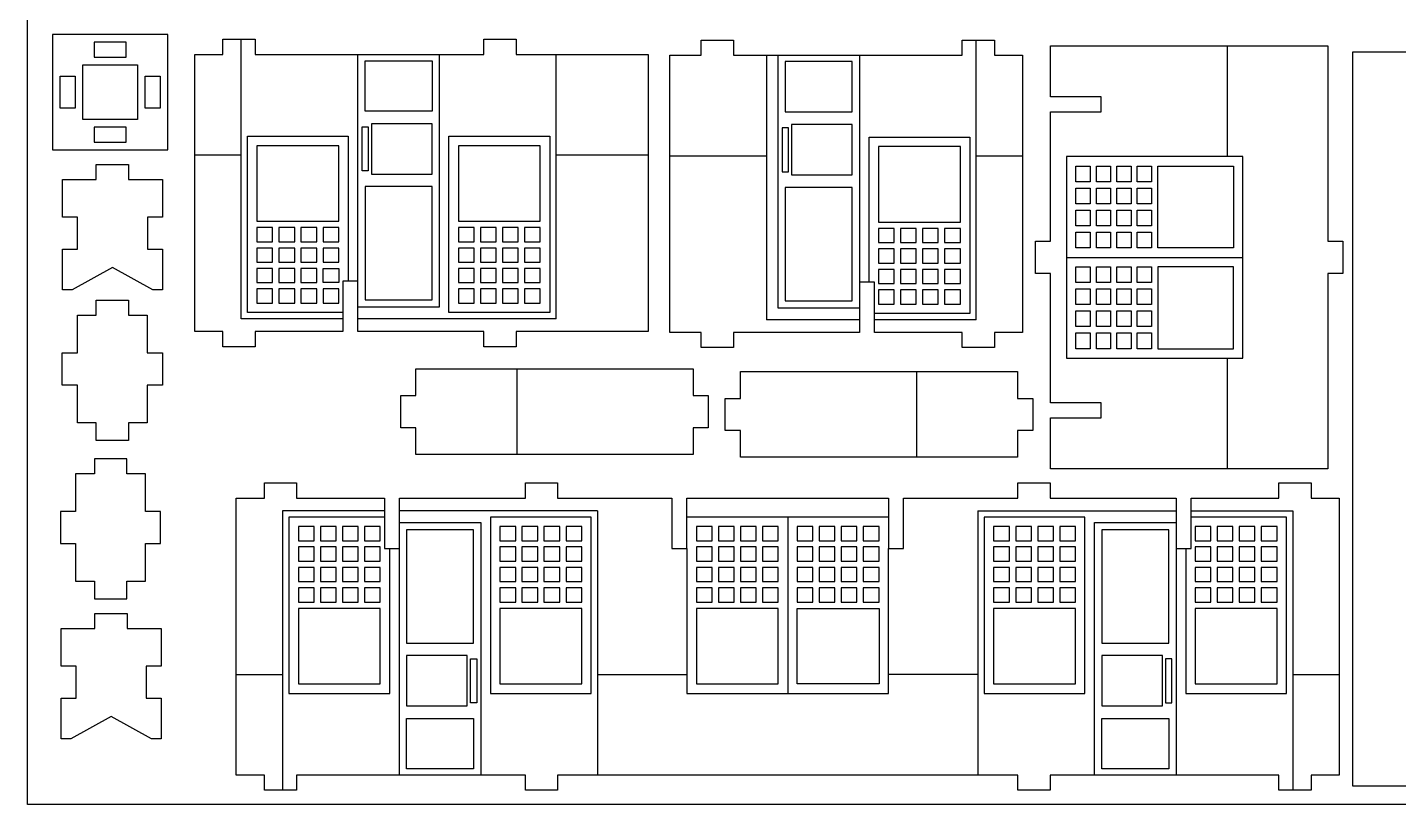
# Model space of a CAD drawing. Extents: x -198 to 352, y -124 to 271.
# Drawn here: x -198.3 to 74.3, y -124.3 to 30.2 of the extents above; entities that cross this region are included whole.
import ezdxf

# ---------------------------------------------------------------- set-up
doc = ezdxf.new("R2010")
doc.units = 0
doc.header["$MEASUREMENT"] = 0
doc.layers.get('0').update_dxf_attribs({"linetype": 'CONTINUOUS'})
doc.layers.add('ENGRAVING', color=1, linetype='CONTINUOUS')

msp = doc.modelspace()

# ---------------------------------------------------------------- linework, layer by layer
for points in [[(-198.26, -124.26), (-198.26, 270.69), (352.25, 270.69), (352.25, -124.26)], [(-193.26, 5.91), (-170.38, 5.91), (-170.38, 28.79), (-193.26, 28.79)], [(-178.61, 24.29), (-178.61, 27.29), (-185.02, 27.29), (-185.02, 24.29)], [(-165.01, -30.25), (-165.01, 4.82), (-165.01, 24.85), (-159.41, 24.85), (-159.41, 27.85), (-155.78, 27.85), (-153.01, 27.85), (-153.01, 24.85), (-132.57, 24.85), (-116.41, 24.85), (-107.54, 24.85), (-107.54, 27.85), (-101.13, 27.85), (-101.13, 24.85), (-93.2, 24.85), (-74.89, 24.85), (-74.89, -30.25), (-101.13, -30.25), (-101.13, -33.25), (-107.54, -33.25), (-107.54, -30.25), (-132.57, -30.25), (-132.57, -27.72), (-132.57, -25.4), (-132.57, -20.22), (-134.5, -20.22), (-135.57, -20.22), (-135.57, -26.47), (-135.57, -27.72), (-135.57, -30.25), (-153.01, -30.25), (-153.01, -33.25), (-159.41, -33.25), (-159.41, -30.25)], [(-70.57, -30.43), (-70.57, 4.64), (-70.57, 24.67), (-64.35, 24.67), (-64.35, 27.67), (-57.94, 27.67), (-57.94, 24.67), (-51.4, 24.67), (-49.08, 24.67), (-32.91, 24.67), (-12.48, 24.67), (-12.48, 27.67), (-9.71, 27.67), (-6.07, 27.67), (-6.07, 24.67), (-0.48, 24.67), (-0.48, 4.64), (-0.48, -30.43), (-6.07, -30.43), (-6.07, -33.43), (-12.48, -33.43), (-12.48, -30.43), (-29.91, -30.43), (-29.91, -27.9), (-29.91, -26.65), (-29.91, -20.4), (-30.98, -20.4), (-32.91, -20.4), (-32.91, -25.58), (-32.91, -27.9), (-32.91, -30.43), (-57.94, -30.43), (-57.94, -33.43), (-64.35, -33.43), (-64.35, -30.43)], [(5.09, -57.52), (5.09, -47.39), (15.12, -47.39), (15.12, -44.39), (5.09, -44.39), (5.09, -18.7), (2.09, -18.7), (2.09, -12.29), (5.09, -12.29), (5.09, 13.4), (15.12, 13.4), (15.12, 16.4), (5.09, 16.4), (5.09, 26.52), (40.17, 26.52), (60.19, 26.52), (60.19, -12.29), (63.19, -12.29), (63.19, -18.7), (60.19, -18.7), (60.19, -57.52), (40.17, -57.52)], [(65.19, -120.58), (65.19, 25.36), (346.3, 25.36), (346.3, -120.58)], [(-187.26, 11.91), (-187.26, 22.79), (-176.38, 22.79), (-176.38, 11.91)], [(-191.76, 14.15), (-191.76, 20.55), (-188.76, 20.55), (-188.76, 14.15)], [(-174.88, 14.15), (-174.88, 20.55), (-171.88, 20.55), (-171.88, 14.15)], [(-185.02, 10.41), (-185.02, 7.41), (-178.61, 7.41), (-178.61, 10.41)], [(-152.65, -8.32), (-136.38, -8.32), (-136.38, 6.7), (-152.65, 6.7)], [(-112.6, -8.32), (-96.33, -8.32), (-96.33, 6.7), (-112.6, 6.7)], [(-29.11, -8.5), (-12.83, -8.5), (-12.83, 6.52), (-29.11, 6.52)], [(-191.3, -21.95), (-191.3, -13.89), (-188.3, -13.89), (-188.3, -7.48), (-191.3, -7.48), (-191.3, -0.01), (-184.57, -0.01), (-184.57, 2.99), (-178.16, 2.99), (-178.16, -0.01), (-171.42, -0.01), (-171.42, -7.48), (-174.42, -7.48), (-174.42, -13.89), (-171.42, -13.89), (-171.42, -21.95), (-173.35, -21.95), (-181.36, -17.53), (-189.37, -21.95)], [(10.13, -0.48), (10.13, 2.65), (12.94, 2.65), (12.94, -0.48)], [(14.2, -0.48), (14.2, 2.65), (17.01, 2.65), (17.01, -0.48)], [(18.26, -0.48), (18.26, 2.65), (21.08, 2.65), (21.08, -0.48)], [(22.33, -0.48), (22.33, 2.65), (25.15, 2.65), (25.15, -0.48)], [(26.4, -13.62), (26.4, 2.65), (41.42, 2.65), (41.42, -13.62)], [(10.13, -4.86), (10.13, -1.73), (12.94, -1.73), (12.94, -4.86)], [(14.2, -4.86), (14.2, -1.73), (17.01, -1.73), (17.01, -4.86)], [(18.26, -4.86), (18.26, -1.73), (21.08, -1.73), (21.08, -4.86)], [(22.33, -4.86), (22.33, -1.73), (25.15, -1.73), (25.15, -4.86)], [(10.13, -9.24), (10.13, -6.11), (12.94, -6.11), (12.94, -9.24)], [(14.2, -9.24), (14.2, -6.11), (17.01, -6.11), (17.01, -9.24)], [(18.26, -9.24), (18.26, -6.11), (21.08, -6.11), (21.08, -9.24)], [(22.33, -9.24), (22.33, -6.11), (25.15, -6.11), (25.15, -9.24)], [(-152.65, -12.39), (-149.52, -12.39), (-149.52, -9.57), (-152.65, -9.57)], [(-148.27, -12.39), (-145.14, -12.39), (-145.14, -9.57), (-148.27, -9.57)], [(-143.89, -12.39), (-140.76, -12.39), (-140.76, -9.57), (-143.89, -9.57)], [(-139.51, -12.39), (-136.38, -12.39), (-136.38, -9.57), (-139.51, -9.57)], [(-112.6, -12.39), (-109.47, -12.39), (-109.47, -9.57), (-112.6, -9.57)], [(-108.22, -12.39), (-105.09, -12.39), (-105.09, -9.57), (-108.22, -9.57)], [(-103.84, -9.57), (-103.84, -12.39), (-100.71, -12.39), (-100.71, -9.57)], [(-99.46, -12.39), (-96.33, -12.39), (-96.33, -9.57), (-99.46, -9.57)], [(-29.11, -12.57), (-25.98, -12.57), (-25.98, -9.75), (-29.11, -9.75)], [(-24.72, -12.57), (-21.6, -12.57), (-21.6, -9.75), (-24.72, -9.75)], [(-20.34, -9.75), (-20.34, -12.57), (-17.22, -12.57), (-17.22, -9.75)], [(-12.83, -12.57), (-12.83, -9.75), (-15.96, -9.75), (-15.96, -12.57)], [(10.13, -13.62), (10.13, -10.49), (12.94, -10.49), (12.94, -13.62)], [(14.2, -13.62), (14.2, -10.49), (17.01, -10.49), (17.01, -13.62)], [(18.26, -13.62), (18.26, -10.49), (21.08, -10.49), (21.08, -13.62)], [(22.33, -13.62), (22.33, -10.49), (25.15, -10.49), (25.15, -13.62)], [(-152.65, -16.45), (-149.52, -16.45), (-149.52, -13.64), (-152.65, -13.64)], [(-148.27, -16.45), (-145.14, -16.45), (-145.14, -13.64), (-148.27, -13.64)], [(-143.89, -16.45), (-140.76, -16.45), (-140.76, -13.64), (-143.89, -13.64)], [(-139.51, -16.45), (-136.38, -16.45), (-136.38, -13.64), (-139.51, -13.64)], [(-112.6, -13.64), (-112.6, -16.45), (-109.47, -16.45), (-109.47, -13.64)], [(-108.22, -16.45), (-105.09, -16.45), (-105.09, -13.64), (-108.22, -13.64)], [(-103.84, -16.45), (-100.71, -16.45), (-100.71, -13.64), (-103.84, -13.64)], [(-99.46, -16.45), (-96.33, -16.45), (-96.33, -13.64), (-99.46, -13.64)], [(-29.11, -16.63), (-25.98, -16.63), (-25.98, -13.82), (-29.11, -13.82)], [(-24.72, -16.63), (-21.6, -16.63), (-21.6, -13.82), (-24.72, -13.82)], [(-20.34, -13.82), (-20.34, -16.63), (-17.22, -16.63), (-17.22, -13.82)], [(-15.96, -13.82), (-15.96, -16.63), (-12.83, -16.63), (-12.83, -13.82)], [(-152.65, -20.52), (-149.52, -20.52), (-149.52, -17.7), (-152.65, -17.7)], [(-148.27, -20.52), (-145.14, -20.52), (-145.14, -17.7), (-148.27, -17.7)], [(-143.89, -20.52), (-140.76, -20.52), (-140.76, -17.7), (-143.89, -17.7)], [(-139.51, -20.52), (-139.51, -17.7), (-136.38, -17.7), (-136.38, -20.52)], [(-112.6, -20.52), (-109.47, -20.52), (-109.47, -17.7), (-112.6, -17.7)], [(-108.22, -20.52), (-105.09, -20.52), (-105.09, -17.7), (-108.22, -17.7)], [(-103.84, -20.52), (-100.71, -20.52), (-100.71, -17.7), (-103.84, -17.7)], [(-99.46, -17.7), (-99.46, -20.52), (-96.33, -20.52), (-96.33, -17.7)], [(-29.11, -17.89), (-29.11, -20.7), (-25.98, -20.7), (-25.98, -17.89)], [(-24.72, -20.7), (-21.6, -20.7), (-21.6, -17.89), (-24.72, -17.89)], [(-20.34, -20.7), (-17.22, -20.7), (-17.22, -17.89), (-20.34, -17.89)], [(-15.96, -20.7), (-12.83, -20.7), (-12.83, -17.89), (-15.96, -17.89)], [(10.13, -20.5), (10.13, -17.37), (12.94, -17.37), (12.94, -20.5)], [(14.2, -20.5), (14.2, -17.37), (17.01, -17.37), (17.01, -20.5)], [(18.26, -20.5), (18.26, -17.37), (21.08, -17.37), (21.08, -20.5)], [(22.33, -20.5), (22.33, -17.37), (25.15, -17.37), (25.15, -20.5)], [(26.4, -17.37), (26.4, -33.65), (41.42, -33.65), (41.42, -17.37)], [(-152.65, -24.59), (-149.52, -24.59), (-149.52, -21.77), (-152.65, -21.77)], [(-148.27, -24.59), (-145.14, -24.59), (-145.14, -21.77), (-148.27, -21.77)], [(-143.89, -24.59), (-140.76, -24.59), (-140.76, -21.77), (-143.89, -21.77)], [(-139.51, -24.59), (-136.38, -24.59), (-136.38, -21.77), (-139.51, -21.77)], [(-112.6, -24.59), (-109.47, -24.59), (-109.47, -21.77), (-112.6, -21.77)], [(-108.22, -24.59), (-105.09, -24.59), (-105.09, -21.77), (-108.22, -21.77)], [(-103.84, -24.59), (-100.71, -24.59), (-100.71, -21.77), (-103.84, -21.77)], [(-99.46, -24.59), (-96.33, -24.59), (-96.33, -21.77), (-99.46, -21.77)], [(10.13, -24.88), (10.13, -21.76), (12.94, -21.76), (12.94, -24.88)], [(14.2, -24.88), (14.2, -21.76), (17.01, -21.76), (17.01, -24.88)], [(18.26, -24.88), (18.26, -21.76), (21.08, -21.76), (21.08, -24.88)], [(22.33, -24.88), (22.33, -21.76), (25.15, -21.76), (25.15, -24.88)], [(-188.32, -48.36), (-188.32, -40.89), (-191.32, -40.89), (-191.32, -34.48), (-188.32, -34.48), (-188.32, -27.01), (-184.59, -27.01), (-184.59, -24.01), (-178.18, -24.01), (-178.18, -27.01), (-174.44, -27.01), (-174.44, -34.48), (-171.44, -34.48), (-171.44, -40.89), (-174.44, -40.89), (-174.44, -48.36), (-178.18, -48.36), (-178.18, -51.9), (-184.59, -51.9), (-184.59, -48.36)], [(-29.11, -21.95), (-29.11, -24.77), (-25.98, -24.77), (-25.98, -21.95)], [(-24.72, -24.77), (-21.6, -24.77), (-21.6, -21.95), (-24.72, -21.95)], [(-20.34, -24.77), (-17.22, -24.77), (-17.22, -21.95), (-20.34, -21.95)], [(-15.96, -24.77), (-12.83, -24.77), (-12.83, -21.95), (-15.96, -21.95)], [(10.13, -29.26), (10.13, -26.14), (12.94, -26.14), (12.94, -29.26)], [(14.2, -29.26), (14.2, -26.14), (17.01, -26.14), (17.01, -29.26)], [(18.26, -29.26), (18.26, -26.14), (21.08, -26.14), (21.08, -29.26)], [(22.33, -29.26), (22.33, -26.14), (25.15, -26.14), (25.15, -29.26)], [(10.13, -33.65), (10.13, -30.52), (12.94, -30.52), (12.94, -33.65)], [(14.2, -33.65), (14.2, -30.52), (17.01, -30.52), (17.01, -33.65)], [(18.26, -33.65), (18.26, -30.52), (21.08, -30.52), (21.08, -33.65)], [(22.33, -33.65), (22.33, -30.52), (25.15, -30.52), (25.15, -33.65)], [(-121.05, -54.7), (-121.05, -49.39), (-124.05, -49.39), (-124.05, -42.98), (-121.05, -42.98), (-121.05, -37.67), (-101.02, -37.67), (-65.95, -37.67), (-65.95, -42.98), (-62.95, -42.98), (-62.95, -49.39), (-65.95, -49.39), (-65.95, -54.7), (-101.02, -54.7)], [(-56.56, -55.24), (-56.56, -49.93), (-59.56, -49.93), (-59.56, -43.52), (-56.56, -43.52), (-56.56, -38.21), (-21.48, -38.21), (-1.46, -38.21), (-1.46, -43.52), (1.54, -43.52), (1.54, -49.93), (-1.46, -49.93), (-1.46, -55.24), (-21.48, -55.24)], [(-188.68, -79.86), (-184.94, -79.86), (-184.94, -83.4), (-178.53, -83.4), (-178.53, -79.86), (-174.8, -79.86), (-174.8, -72.39), (-171.8, -72.39), (-171.8, -65.98), (-174.8, -65.98), (-174.8, -58.51), (-178.53, -58.51), (-178.53, -55.51), (-184.94, -55.51), (-184.94, -58.51), (-188.68, -58.51), (-188.68, -65.98), (-191.68, -65.98), (-191.68, -72.39), (-188.68, -72.39)], [(-156.76, -118.43), (-156.76, -98.4), (-156.76, -63.33), (-151.17, -63.33), (-151.17, -60.33), (-144.76, -60.33), (-144.76, -63.33), (-127.32, -63.33), (-127.32, -65.86), (-127.32, -67.11), (-127.32, -73.36), (-126.25, -73.36), (-124.32, -73.36), (-124.32, -68.18), (-124.32, -65.86), (-124.32, -63.33), (-99.29, -63.33), (-99.29, -60.33), (-92.89, -60.33), (-92.89, -63.33), (-70.18, -63.33), (-70.18, -73.36), (-67.18, -73.36), (-67.18, -63.33), (-27.13, -63.33), (-27.13, -67.11), (-27.13, -73.36), (-24.13, -73.36), (-24.13, -63.33), (-1.42, -63.33), (-1.42, -60.33), (4.99, -60.33), (4.99, -63.33), (30.02, -63.33), (30.02, -73.36), (31.95, -73.36), (33.02, -73.36), (33.02, -67.11), (33.02, -65.86), (33.02, -63.33), (50.45, -63.33), (50.45, -60.33), (56.86, -60.33), (56.86, -63.33), (62.45, -63.33), (62.45, -98.4), (62.45, -118.43), (56.86, -118.43), (56.86, -121.43), (53.22, -121.43), (50.45, -121.43), (50.45, -118.43), (30.02, -118.43), (13.85, -118.43), (4.99, -118.43), (4.99, -121.43), (-1.42, -121.43), (-1.42, -118.43), (-9.35, -118.43), (-84.95, -118.43), (-92.89, -118.43), (-92.89, -121.43), (-99.29, -121.43), (-99.29, -118.43), (-108.16, -118.43), (-124.32, -118.43), (-144.76, -118.43), (-144.76, -121.43), (-147.53, -121.43), (-151.17, -121.43), (-151.17, -118.43)], [(-141.27, -68.99), (-144.4, -68.99), (-144.4, -71.81), (-141.27, -71.81)], [(-136.89, -71.81), (-136.89, -68.99), (-140.02, -68.99), (-140.02, -71.81)], [(-135.64, -71.81), (-132.51, -71.81), (-132.51, -68.99), (-135.64, -68.99)], [(-131.26, -71.81), (-128.13, -71.81), (-128.13, -68.99), (-131.26, -68.99)], [(-104.35, -68.99), (-104.35, -71.81), (-101.22, -71.81), (-101.22, -68.99)], [(-99.97, -68.99), (-99.97, -71.81), (-96.84, -71.81), (-96.84, -68.99)], [(-95.59, -71.81), (-92.46, -71.81), (-92.46, -68.99), (-95.59, -68.99)], [(-91.21, -71.81), (-88.08, -71.81), (-88.08, -68.99), (-91.21, -68.99)], [(-65.3, -71.81), (-62.17, -71.81), (-62.17, -68.99), (-65.3, -68.99)], [(-60.92, -71.81), (-57.79, -71.81), (-57.79, -68.99), (-60.92, -68.99)], [(-56.54, -71.81), (-53.41, -71.81), (-53.41, -68.99), (-56.54, -68.99)], [(-52.16, -71.81), (-49.03, -71.81), (-49.03, -68.99), (-52.16, -68.99)], [(-45.28, -71.81), (-42.15, -71.81), (-42.15, -68.99), (-45.28, -68.99)], [(-40.9, -71.81), (-37.77, -71.81), (-37.77, -68.99), (-40.9, -68.99)], [(-36.51, -71.81), (-33.39, -71.81), (-33.39, -68.99), (-36.51, -68.99)], [(-32.13, -71.81), (-29.01, -71.81), (-29.01, -68.99), (-32.13, -68.99)], [(-6.23, -71.81), (-3.1, -71.81), (-3.1, -68.99), (-6.23, -68.99)], [(-1.84, -71.81), (1.28, -71.81), (1.28, -68.99), (-1.84, -68.99)], [(2.54, -71.81), (5.66, -71.81), (5.66, -68.99), (2.54, -68.99)], [(6.92, -71.81), (10.05, -71.81), (10.05, -68.99), (6.92, -68.99)], [(33.82, -71.81), (36.95, -71.81), (36.95, -68.99), (33.82, -68.99)], [(38.21, -71.81), (41.33, -71.81), (41.33, -68.99), (38.21, -68.99)], [(42.59, -71.81), (45.71, -71.81), (45.71, -68.99), (42.59, -68.99)], [(46.97, -71.81), (50.1, -71.81), (50.1, -68.99), (46.97, -68.99)], [(-144.4, -75.87), (-141.27, -75.87), (-141.27, -73.06), (-144.4, -73.06)], [(-140.02, -75.87), (-136.89, -75.87), (-136.89, -73.06), (-140.02, -73.06)], [(-132.51, -75.87), (-132.51, -73.06), (-135.64, -73.06), (-135.64, -75.87)], [(-131.26, -75.87), (-128.13, -75.87), (-128.13, -73.06), (-131.26, -73.06)], [(-104.35, -75.87), (-101.22, -75.87), (-101.22, -73.06), (-104.35, -73.06)], [(-99.97, -75.87), (-96.84, -75.87), (-96.84, -73.06), (-99.97, -73.06)], [(-95.59, -75.87), (-92.46, -75.87), (-92.46, -73.06), (-95.59, -73.06)], [(-91.21, -75.87), (-88.08, -75.87), (-88.08, -73.06), (-91.21, -73.06)], [(-65.3, -75.87), (-62.17, -75.87), (-62.17, -73.06), (-65.3, -73.06)], [(-60.92, -75.87), (-57.79, -75.87), (-57.79, -73.06), (-60.92, -73.06)], [(-56.54, -75.87), (-53.41, -75.87), (-53.41, -73.06), (-56.54, -73.06)], [(-52.16, -75.87), (-49.03, -75.87), (-49.03, -73.06), (-52.16, -73.06)], [(-45.28, -75.87), (-42.15, -75.87), (-42.15, -73.06), (-45.28, -73.06)], [(-40.9, -75.87), (-37.77, -75.87), (-37.77, -73.06), (-40.9, -73.06)], [(-36.51, -75.87), (-33.39, -75.87), (-33.39, -73.06), (-36.51, -73.06)], [(-32.13, -75.87), (-29.01, -75.87), (-29.01, -73.06), (-32.13, -73.06)], [(-6.23, -75.87), (-3.1, -75.87), (-3.1, -73.06), (-6.23, -73.06)], [(-1.84, -73.06), (-1.84, -75.87), (1.28, -75.87), (1.28, -73.06)], [(2.54, -75.87), (5.66, -75.87), (5.66, -73.06), (2.54, -73.06)], [(6.92, -75.87), (10.05, -75.87), (10.05, -73.06), (6.92, -73.06)], [(33.82, -75.87), (36.95, -75.87), (36.95, -73.06), (33.82, -73.06)], [(38.21, -75.87), (41.33, -75.87), (41.33, -73.06), (38.21, -73.06)], [(42.59, -75.87), (45.71, -75.87), (45.71, -73.06), (42.59, -73.06)], [(46.97, -75.87), (50.1, -75.87), (50.1, -73.06), (46.97, -73.06)], [(-144.4, -79.94), (-141.27, -79.94), (-141.27, -77.13), (-144.4, -77.13)], [(-140.02, -79.94), (-136.89, -79.94), (-136.89, -77.13), (-140.02, -77.13)], [(-135.64, -77.13), (-135.64, -79.94), (-132.51, -79.94), (-132.51, -77.13)], [(-131.26, -77.13), (-131.26, -79.94), (-128.13, -79.94), (-128.13, -77.13)], [(-104.35, -79.94), (-101.22, -79.94), (-101.22, -77.13), (-104.35, -77.13)], [(-99.97, -79.94), (-96.84, -79.94), (-96.84, -77.13), (-99.97, -77.13)], [(-95.59, -77.13), (-95.59, -79.94), (-92.46, -79.94), (-92.46, -77.13)], [(-91.21, -79.94), (-88.08, -79.94), (-88.08, -77.13), (-91.21, -77.13)], [(-65.3, -79.94), (-62.17, -79.94), (-62.17, -77.13), (-65.3, -77.13)], [(-60.92, -79.94), (-57.79, -79.94), (-57.79, -77.13), (-60.92, -77.13)], [(-56.54, -79.94), (-53.41, -79.94), (-53.41, -77.13), (-56.54, -77.13)], [(-52.16, -79.94), (-49.03, -79.94), (-49.03, -77.13), (-52.16, -77.13)], [(-45.28, -79.94), (-42.15, -79.94), (-42.15, -77.13), (-45.28, -77.13)], [(-40.9, -77.13), (-40.9, -79.94), (-37.77, -79.94), (-37.77, -77.13)], [(-36.51, -79.94), (-33.39, -79.94), (-33.39, -77.13), (-36.51, -77.13)], [(-32.13, -79.94), (-29.01, -79.94), (-29.01, -77.13), (-32.13, -77.13)], [(-6.23, -79.94), (-3.1, -79.94), (-3.1, -77.13), (-6.23, -77.13)], [(-1.84, -79.94), (1.28, -79.94), (1.28, -77.13), (-1.84, -77.13)], [(2.54, -79.94), (5.66, -79.94), (5.66, -77.13), (2.54, -77.13)], [(6.92, -79.94), (10.05, -79.94), (10.05, -77.13), (6.92, -77.13)], [(33.82, -79.94), (36.95, -79.94), (36.95, -77.13), (33.82, -77.13)], [(41.33, -79.94), (41.33, -77.13), (38.21, -77.13), (38.21, -79.94)], [(42.59, -79.94), (45.71, -79.94), (45.71, -77.13), (42.59, -77.13)], [(46.97, -79.94), (50.1, -79.94), (50.1, -77.13), (46.97, -77.13)], [(-144.4, -84.01), (-141.27, -84.01), (-141.27, -81.19), (-144.4, -81.19)], [(-140.02, -84.01), (-136.89, -84.01), (-136.89, -81.19), (-140.02, -81.19)], [(-135.64, -84.01), (-132.51, -84.01), (-132.51, -81.19), (-135.64, -81.19)], [(-131.26, -84.01), (-128.13, -84.01), (-128.13, -81.19), (-131.26, -81.19)], [(-104.35, -84.01), (-101.22, -84.01), (-101.22, -81.19), (-104.35, -81.19)], [(-99.97, -84.01), (-96.84, -84.01), (-96.84, -81.19), (-99.97, -81.19)], [(-95.59, -84.01), (-92.46, -84.01), (-92.46, -81.19), (-95.59, -81.19)], [(-91.21, -84.01), (-88.08, -84.01), (-88.08, -81.19), (-91.21, -81.19)], [(-65.3, -84.01), (-62.17, -84.01), (-62.17, -81.19), (-65.3, -81.19)], [(-60.92, -84.01), (-57.79, -84.01), (-57.79, -81.19), (-60.92, -81.19)], [(-56.54, -84.01), (-53.41, -84.01), (-53.41, -81.19), (-56.54, -81.19)], [(-52.16, -84.01), (-49.03, -84.01), (-49.03, -81.19), (-52.16, -81.19)], [(-45.28, -84.01), (-42.15, -84.01), (-42.15, -81.19), (-45.28, -81.19)], [(-40.9, -84.01), (-37.77, -84.01), (-37.77, -81.19), (-40.9, -81.19)], [(-36.51, -84.01), (-33.39, -84.01), (-33.39, -81.19), (-36.51, -81.19)], [(-32.13, -84.01), (-29.01, -84.01), (-29.01, -81.19), (-32.13, -81.19)], [(-6.23, -84.01), (-3.1, -84.01), (-3.1, -81.19), (-6.23, -81.19)], [(-1.84, -84.01), (1.28, -84.01), (1.28, -81.19), (-1.84, -81.19)], [(2.54, -84.01), (5.66, -84.01), (5.66, -81.19), (2.54, -81.19)], [(6.92, -84.01), (10.05, -84.01), (10.05, -81.19), (6.92, -81.19)], [(33.82, -84.01), (36.95, -84.01), (36.95, -81.19), (33.82, -81.19)], [(38.21, -84.01), (41.33, -84.01), (41.33, -81.19), (38.21, -81.19)], [(45.71, -84.01), (45.71, -81.19), (42.59, -81.19), (42.59, -84.01)], [(46.97, -84.01), (50.1, -84.01), (50.1, -81.19), (46.97, -81.19)], [(-191.57, -111.2), (-191.57, -103.14), (-188.57, -103.14), (-188.57, -96.73), (-191.57, -96.73), (-191.57, -89.26), (-184.83, -89.26), (-184.83, -86.26), (-178.42, -86.26), (-178.42, -89.26), (-171.68, -89.26), (-171.68, -96.73), (-174.68, -96.73), (-174.68, -103.14), (-171.68, -103.14), (-171.68, -111.2), (-173.61, -111.2), (-181.62, -106.78), (-189.63, -111.2)], [(-144.4, -100.28), (-128.13, -100.28), (-128.13, -85.26), (-144.4, -85.26)], [(-104.35, -100.28), (-88.08, -100.28), (-88.08, -85.26), (-104.35, -85.26)], [(-65.3, -100.28), (-49.03, -100.28), (-49.03, -85.26), (-65.3, -85.26)], [(-45.28, -85.26), (-29.01, -85.26), (-29.01, -100.28), (-45.28, -100.28)], [(-6.23, -100.28), (10.05, -100.28), (10.05, -85.26), (-6.23, -85.26)], [(33.82, -100.28), (50.1, -100.28), (50.1, -85.26), (33.82, -85.26)]]:
    msp.add_lwpolyline(points, close=True)
at = {"layer": 'ENGRAVING'}
for points in [[(-155.78, 4.82), (-155.78, 27.85)], [(-9.71, 4.64), (-9.71, 27.67)], [(-132.57, -20.22), (-132.57, 24.85)], [(-116.41, 24.85), (-116.41, -25.4)], [(-74.89, 4.82), (-93.2, 4.82), (-93.2, 24.85)], [(-51.4, 24.67), (-51.4, 4.64)], [(-49.08, -25.58), (-49.08, 24.67)], [(-32.91, 24.67), (-32.91, -20.4)], [(40.17, 26.52), (40.17, 4.53)], [(-154.53, 8.58), (-134.5, 8.58)], [(-154.53, -26.47), (-154.53, 8.58)], [(-134.5, 8.58), (-134.5, -20.22)], [(-114.48, 8.58), (-94.45, 8.58)], [(-114.48, -26.47), (-114.48, 8.58)], [(-94.45, 8.58), (-94.45, -26.47)], [(-30.98, -20.4), (-30.98, 8.4), (-10.96, 8.4), (-10.96, -26.65)], [(-155.78, 4.82), (-165.01, 4.82)], [(-135.57, -27.72), (-155.78, -27.72), (-155.78, 4.82)], [(-93.2, -27.72), (-93.2, 4.82)], [(-51.4, 4.64), (-70.57, 4.64)], [(-51.4, 4.64), (-51.4, -27.9)], [(-9.71, -27.9), (-9.71, 4.64)], [(-0.48, 4.64), (-9.71, 4.64)], [(40.17, 4.53), (8.25, 4.53), (8.25, -15.5), (8.25, -35.52), (40.17, -35.52)], [(43.29, -15.5), (43.29, 4.53), (40.17, 4.53)], [(8.25, -15.5), (43.29, -15.5)], [(40.17, -35.52), (43.29, -35.52), (43.29, -15.5)], [(-135.57, -26.47), (-154.53, -26.47)], [(-116.41, -25.4), (-132.57, -25.4)], [(-94.45, -26.47), (-114.48, -26.47)], [(-32.91, -25.58), (-49.08, -25.58)], [(-10.96, -26.65), (-29.91, -26.65)], [(-93.2, -27.72), (-132.57, -27.72)], [(-32.91, -27.9), (-51.4, -27.9)], [(-9.71, -27.9), (-29.91, -27.9)], [(-101.02, -37.67), (-101.02, -54.7)], [(40.17, -35.52), (40.17, -57.52)], [(-21.48, -55.24), (-21.48, -38.21)], [(-127.32, -65.86), (-147.53, -65.86), (-147.53, -98.4)], [(-127.32, -67.11), (-146.28, -67.11)], [(-146.28, -67.11), (-146.28, -102.16)], [(-84.95, -65.86), (-124.32, -65.86)], [(-84.95, -65.86), (-84.95, -98.4)], [(-47.15, -67.11), (-67.18, -67.11)], [(-47.15, -67.11), (-47.15, -102.16)], [(-27.13, -67.11), (-47.15, -67.11)], [(-9.35, -65.86), (-9.35, -98.4)], [(-9.35, -65.86), (30.02, -65.86)], [(33.02, -65.86), (53.22, -65.86)], [(51.97, -67.11), (33.02, -67.11)], [(51.97, -102.16), (51.97, -67.11)], [(53.22, -65.86), (53.22, -98.4)], [(-124.32, -68.18), (-108.16, -68.18), (-108.16, -118.43)], [(13.85, -118.43), (13.85, -68.18), (30.02, -68.18)], [(-126.25, -102.16), (-126.25, -73.36)], [(-124.32, -118.43), (-124.32, -73.36)], [(-67.18, -73.36), (-67.18, -98.4)], [(-27.13, -98.4), (-27.13, -73.36)], [(30.02, -73.36), (30.02, -118.43)], [(31.95, -73.36), (31.95, -102.16)], [(-156.76, -98.4), (-147.53, -98.4)], [(-147.53, -98.4), (-147.53, -121.43)], [(-84.95, -98.4), (-67.18, -98.4)], [(-84.95, -98.4), (-84.95, -118.43)], [(-67.18, -98.4), (-67.18, -102.16)], [(-9.35, -98.4), (-27.13, -98.4)], [(-27.13, -102.16), (-27.13, -98.4)], [(-9.35, -98.4), (-9.35, -118.43)], [(53.22, -98.4), (62.45, -98.4)], [(53.22, -98.4), (53.22, -121.43)], [(-146.28, -102.16), (-126.25, -102.16)], [(-67.18, -102.16), (-47.15, -102.16)], [(-47.15, -102.16), (-27.13, -102.16)], [(31.95, -102.16), (51.97, -102.16)]]:
    msp.add_lwpolyline(points, dxfattribs=at)
for points in [[(-131.14, 13.58), (-131.14, 23.6), (-117.84, 23.6), (-117.84, 13.58)], [(-47.64, 13.4), (-34.35, 13.4), (-34.35, 23.42), (-47.64, 23.42)], [(-129.88, 1.07), (-117.84, 1.07), (-117.84, 11.08), (-129.88, 11.08)], [(-131.76, 1.69), (-131.76, 10.46), (-130.51, 10.46), (-130.51, 1.69)], [(-47.01, 1.51), (-47.01, 10.27), (-48.27, 10.27), (-48.27, 1.51)], [(-46.39, 0.89), (-34.35, 0.89), (-34.35, 10.9), (-46.39, 10.9)], [(-131.14, -23.96), (-117.84, -23.96), (-117.84, -1.43), (-131.14, -1.43)], [(-47.64, -24.14), (-34.35, -24.14), (-34.35, -1.62), (-47.64, -1.62)], [(-106.23, -102.16), (-86.2, -102.16), (-86.2, -67.11), (-106.23, -67.11)], [(11.92, -102.16), (11.92, -67.11), (-8.1, -67.11), (-8.1, -102.16)], [(-122.89, -69.62), (-122.89, -92.15), (-109.6, -92.15), (-109.6, -69.62)], [(15.29, -92.15), (28.58, -92.15), (28.58, -69.62), (15.29, -69.62)], [(-122.89, -94.65), (-122.89, -104.66), (-110.85, -104.66), (-110.85, -94.65)], [(-110.22, -95.27), (-108.97, -95.27), (-108.97, -104.04), (-110.22, -104.04)], [(15.29, -104.66), (27.33, -104.66), (27.33, -94.65), (15.29, -94.65)], [(27.95, -104.04), (29.21, -104.04), (29.21, -95.27), (27.95, -95.27)], [(-109.6, -117.18), (-122.89, -117.18), (-122.89, -107.16), (-109.6, -107.16)], [(28.58, -107.16), (28.58, -117.18), (15.29, -117.18), (15.29, -107.16)]]:
    msp.add_lwpolyline(points, close=True, dxfattribs=at)

doc.saveas('drawing.dxf')
